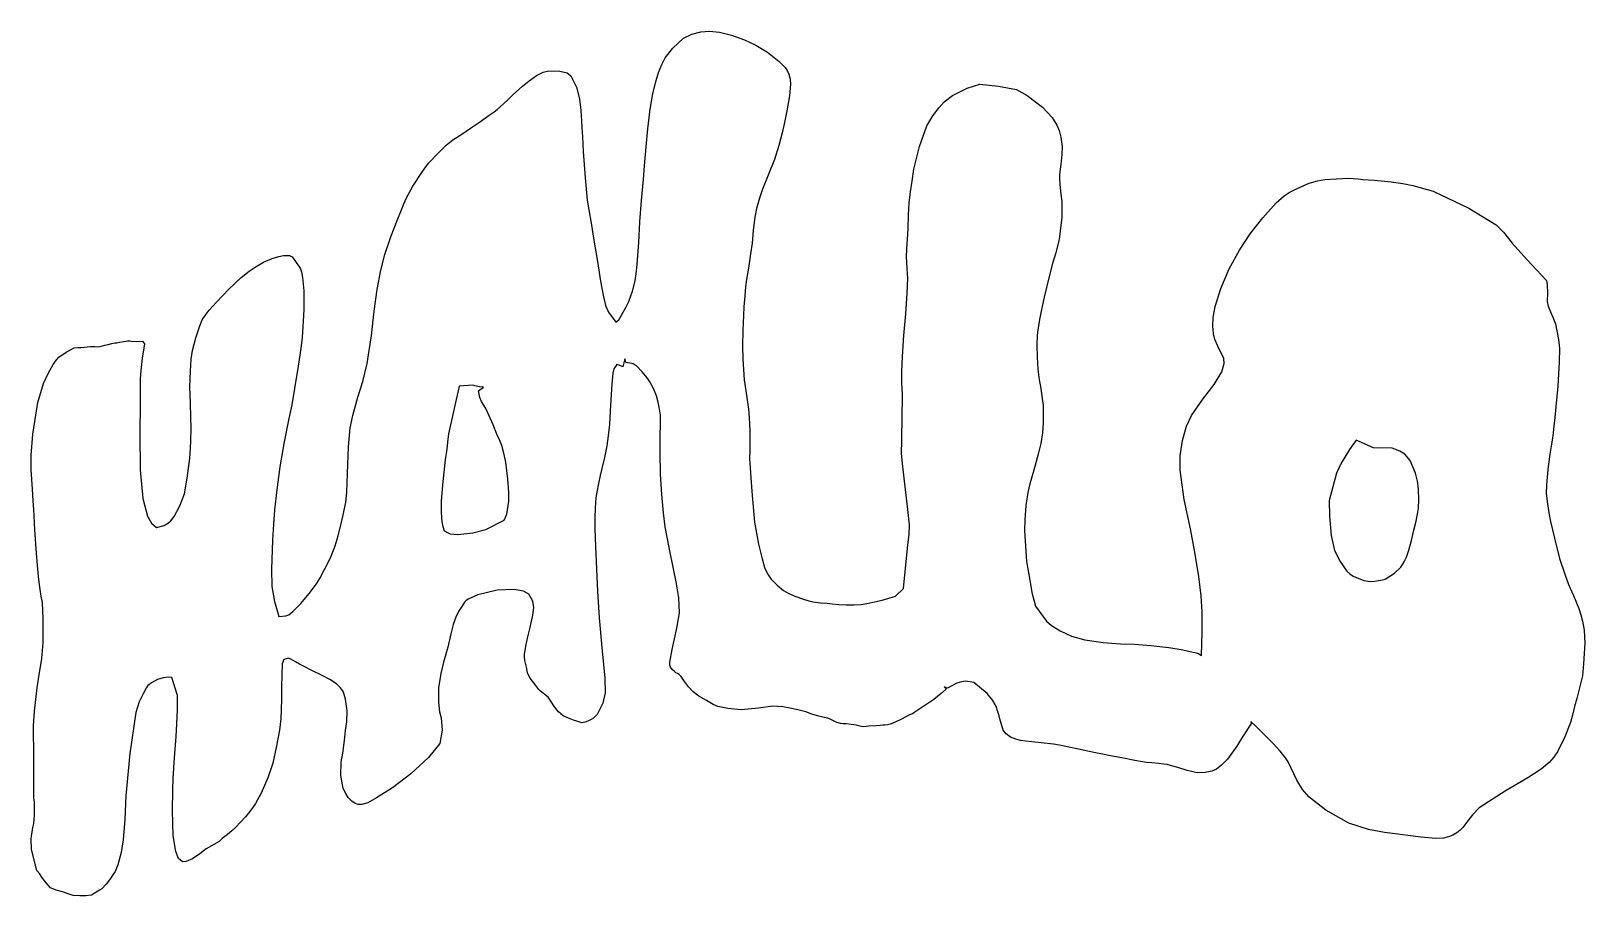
# Model space of a CAD drawing. Extents: x 123 to 264, y 86 to 164.
import ezdxf

# ---------------------------------------------------------------- set-up
doc = ezdxf.new("R2010")
doc.units = 0

msp = doc.modelspace()

# ---------------------------------------------------------------- linework, layer by layer
at = {"layer": 'Layer 1'}
for p, q in [((181.139, 162.558), (182.116, 163.457)), ((182.116, 163.457), (182.857, 163.837)), ((182.857, 163.837), (183.663, 164.035)), ((183.663, 164.035), (184.459, 164.108)), ((184.459, 164.108), (185.345, 164.011)), ((185.345, 164.011), (186.449, 163.75)), ((186.449, 163.75), (187.62, 163.306)), ((187.62, 163.306), (188.633, 162.828)), ((180.137, 161.08), (180.441, 161.687)), ((180.441, 161.687), (181.139, 162.558)), ((188.633, 162.828), (189.685, 162.189)), ((189.685, 162.189), (190.76, 161.37)), ((168.817, 160.091), (169.406, 160.402)), ((169.406, 160.402), (169.913, 160.507)), ((169.913, 160.507), (170.913, 160.47)), ((170.913, 160.47), (171.581, 160.335)), ((171.581, 160.335), (171.921, 160.061)), ((179.562, 159.432), (179.84, 160.358)), ((179.84, 160.358), (180.137, 161.08)), ((190.76, 161.37), (191.305, 160.81)), ((191.305, 160.81), (191.493, 160.544)), ((191.493, 160.544), (191.621, 160.221)), ((191.621, 160.221), (191.74, 159.754)), ((166.694, 158.366), (167.538, 159.123)), ((167.538, 159.123), (168.146, 159.624)), ((168.146, 159.624), (168.817, 160.091)), ((171.921, 160.061), (172.413, 159.035)), ((172.413, 159.035), (172.689, 157.98)), ((179.325, 158.45), (179.562, 159.432)), ((191.788, 159.307), (191.684, 158.259)), ((191.74, 159.754), (191.788, 159.307)), ((206.435, 158.286), (207.754, 158.959)), ((207.754, 158.959), (208.891, 159.303)), ((208.891, 159.303), (210.605, 159.139)), ((210.605, 159.139), (212.207, 158.813)), ((212.207, 158.813), (213.183, 158.276)), ((165.257, 157.026), (165.845, 157.549)), ((165.845, 157.549), (166.21, 157.896)), ((166.21, 157.896), (166.694, 158.366)), ((172.689, 157.98), (172.805, 156.942)), ((179.101, 157.046), (179.325, 158.45)), ((191.684, 158.259), (191.462, 156.887)), ((205.211, 157.209), (205.684, 157.709)), ((205.684, 157.709), (206.435, 158.286)), ((213.183, 158.276), (214.564, 157.223)), ((163.642, 155.887), (164.527, 156.496)), ((164.527, 156.496), (164.967, 156.799)), ((164.967, 156.799), (165.257, 157.026)), ((172.805, 156.942), (172.879, 155.961)), ((178.877, 155.272), (179.101, 157.046)), ((191.462, 156.887), (191.244, 155.843)), ((204.098, 155.53), (204.643, 156.459)), ((204.643, 156.459), (205.211, 157.209)), ((214.564, 157.223), (215.432, 156.305)), ((215.432, 156.305), (215.852, 155.608)), ((161.256, 154.284), (162.048, 154.8)), ((162.048, 154.8), (162.831, 155.319)), ((162.831, 155.319), (163.642, 155.887)), ((172.879, 155.961), (172.921, 155.379)), ((172.921, 155.379), (172.966, 154.56)), ((178.718, 153.647), (178.877, 155.272)), ((191.038, 154.919), (190.721, 153.756)), ((191.244, 155.843), (191.038, 154.919)), ((203.437, 153.666), (204.098, 155.53)), ((215.852, 155.608), (216.085, 155.131)), ((216.085, 155.131), (216.231, 154.531)), ((159.819, 152.987), (160.631, 153.798)), ((160.631, 153.798), (161.256, 154.284)), ((172.966, 154.56), (173.037, 153.217)), ((173.037, 153.217), (173.205, 150.839)), ((178.573, 151.935), (178.718, 153.647)), ((190.721, 153.756), (190.32, 152.512)), ((202.921, 151.619), (203.437, 153.666)), ((216.231, 154.531), (216.36, 153.687)), ((216.36, 153.687), (216.333, 152.938)), ((158.487, 151.408), (159.056, 152.175)), ((159.056, 152.175), (159.221, 152.353)), ((159.221, 152.353), (159.819, 152.987)), ((178.472, 150.696), (178.573, 151.935)), ((190.32, 152.512), (189.753, 151.07)), ((216.233, 152.058), (216.146, 151.412)), ((216.333, 152.938), (216.233, 152.058)), ((157.621, 150.075), (158.487, 151.408)), ((173.205, 150.839), (173.387, 148.821)), ((178.309, 148.796), (178.472, 150.696)), ((189.753, 151.07), (189.258, 149.831)), ((202.639, 149.568), (202.777, 150.538)), ((202.777, 150.538), (202.921, 151.619)), ((216.119, 151.077), (216.112, 150.796)), ((216.112, 150.796), (216.151, 150.227)), ((216.146, 151.412), (216.119, 151.077)), ((238.686, 150.352), (239.448, 150.573)), ((239.448, 150.573), (240.094, 150.685)), ((240.094, 150.685), (242.222, 150.8)), ((242.222, 150.8), (243.118, 150.739)), ((243.118, 150.739), (243.554, 150.701)), ((243.554, 150.701), (244.589, 150.62)), ((244.589, 150.62), (246.11, 150.466)), ((246.11, 150.466), (247.163, 150.342)), ((156.823, 148.505), (157.062, 149.023)), ((157.062, 149.023), (157.621, 150.075)), ((188.981, 149.018), (188.706, 148.07)), ((189.258, 149.831), (188.981, 149.018)), ((202.512, 148.583), (202.639, 149.568)), ((216.151, 150.227), (216.241, 149.359)), ((216.241, 149.359), (216.309, 148.688)), ((235.695, 148.587), (236.419, 149.217)), ((236.419, 149.217), (236.877, 149.516)), ((236.877, 149.516), (237.671, 149.922)), ((237.671, 149.922), (238.686, 150.352)), ((247.163, 150.342), (248.064, 150.16)), ((248.064, 150.16), (249.899, 149.627)), ((249.899, 149.627), (253.112, 148.085)), ((156.219, 146.987), (156.588, 147.935)), ((156.588, 147.935), (156.823, 148.505)), ((173.387, 148.821), (173.536, 147.962)), ((173.536, 147.962), (173.759, 146.74)), ((178.153, 146.851), (178.309, 148.796)), ((188.706, 148.07), (188.541, 147.279)), ((202.464, 147.504), (202.512, 148.583)), ((216.309, 148.688), (216.308, 147.278)), ((234.485, 147.24), (235.695, 148.587)), ((253.112, 148.085), (255.586, 146.59)), ((155.671, 145.601), (156.219, 146.987)), ((173.759, 146.74), (174.005, 145.207)), ((178.05, 144.987), (178.153, 146.851)), ((188.541, 147.279), (188.416, 146.105)), ((202.359, 145.293), (202.414, 146.242)), ((202.414, 146.242), (202.464, 147.504)), ((216.308, 147.278), (216.075, 145.258)), ((233.347, 145.784), (234.485, 147.24)), ((255.586, 146.59), (256.264, 145.918)), ((155.081, 143.925), (155.671, 145.601)), ((174.005, 145.207), (174.321, 143.277)), ((177.925, 143.01), (178.05, 144.987)), ((188.306, 144.926), (188.176, 143.963)), ((188.416, 146.105), (188.306, 144.926)), ((202.307, 144.423), (202.359, 145.293)), ((216.075, 145.258), (215.737, 143.982)), ((232.384, 144.315), (233.347, 145.784)), ((256.264, 145.918), (257.053, 144.947)), ((257.053, 144.947), (258.11, 143.77)), ((144.125, 143.224), (144.895, 143.54)), ((144.895, 143.54), (145.516, 143.728)), ((145.516, 143.728), (145.938, 143.817)), ((145.938, 143.817), (146.497, 143.808)), ((146.497, 143.808), (146.593, 143.75)), ((146.593, 143.75), (146.722, 143.708)), ((146.722, 143.708), (147.388, 142.777)), ((154.718, 142.493), (155.081, 143.925)), ((188.176, 143.963), (187.97, 142.666)), ((202.28, 143.677), (202.307, 144.423)), ((202.293, 143.248), (202.28, 143.677)), ((215.737, 143.982), (215.487, 143.086)), ((231.451, 142.626), (232.384, 144.315)), ((258.11, 143.77), (258.788, 143.005)), ((142.095, 141.823), (142.828, 142.405)), ((142.828, 142.405), (143.462, 142.839)), ((143.462, 142.839), (144.125, 143.224)), ((147.388, 142.777), (147.474, 142.613)), ((147.474, 142.613), (147.568, 142.34)), ((147.568, 142.34), (147.652, 141.831)), ((154.408, 140.758), (154.718, 142.493)), ((174.321, 143.277), (174.607, 141.497)), ((177.734, 141.531), (177.835, 142.151)), ((177.835, 142.151), (177.925, 143.01)), ((187.97, 142.666), (187.81, 141.663)), ((202.343, 142.626), (202.293, 143.248)), ((202.384, 141.781), (202.343, 142.626)), ((215.487, 143.086), (215.133, 141.794)), ((230.7, 140.837), (231.451, 142.626)), ((258.788, 143.005), (260.136, 141.556)), ((139.876, 139.605), (140.998, 140.785)), ((140.998, 140.785), (142.095, 141.823)), ((147.652, 141.831), (147.713, 141.227)), ((147.713, 141.227), (147.753, 140.612)), ((147.753, 140.612), (147.772, 139.778)), ((154.125, 138.777), (154.408, 140.758)), ((174.607, 141.497), (174.826, 140.231)), ((177.146, 139.674), (177.503, 140.609)), ((177.503, 140.609), (177.734, 141.531)), ((187.723, 141), (187.637, 140.169)), ((187.81, 141.663), (187.723, 141)), ((202.326, 140.381), (202.384, 141.781)), ((215.133, 141.794), (214.709, 140.059)), ((230.183, 139.216), (230.7, 140.837)), ((260.136, 141.556), (260.225, 141.166)), ((260.225, 141.166), (260.235, 140.432)), ((139.209, 138.864), (139.876, 139.605)), ((147.772, 139.778), (147.756, 139.014)), ((174.826, 140.231), (175.048, 139.311)), ((175.048, 139.311), (175.31, 138.701)), ((176.267, 137.998), (176.876, 139.131)), ((176.876, 139.131), (177.146, 139.674)), ((187.568, 139.192), (187.527, 138.388)), ((187.637, 140.169), (187.568, 139.192)), ((202.199, 138.538), (202.326, 140.381)), ((214.709, 140.059), (214.445, 138.803)), ((229.996, 138.229), (230.183, 139.216)), ((260.235, 140.432), (260.223, 139.656)), ((260.223, 139.656), (260.294, 139.235)), ((260.294, 139.235), (260.515, 138.739)), ((138.355, 137.47), (138.58, 137.991)), ((138.58, 137.991), (138.834, 138.385)), ((138.834, 138.385), (139.209, 138.864)), ((147.728, 138.378), (147.683, 137.391)), ((147.756, 139.014), (147.728, 138.378)), ((153.891, 136.592), (154.125, 138.777)), ((175.31, 138.701), (175.985, 137.799)), ((175.985, 137.799), (176.267, 137.998)), ((187.527, 138.388), (187.484, 137.063)), ((202.044, 136.581), (202.199, 138.538)), ((214.304, 138.05), (214.195, 137.46)), ((214.445, 138.803), (214.304, 138.05)), ((229.972, 137.463), (229.996, 138.229)), ((260.515, 138.739), (260.721, 138.258)), ((260.721, 138.258), (260.952, 137.636)), ((137.686, 135.238), (137.99, 136.388)), ((137.99, 136.388), (138.355, 137.47)), ((147.622, 136.406), (147.501, 135.426)), ((147.683, 137.391), (147.622, 136.406)), ((153.484, 134.063), (153.891, 136.592)), ((187.484, 137.063), (187.452, 135.621)), ((201.912, 134.682), (202.044, 136.581)), ((214.096, 136.62), (214.064, 135.711)), ((214.142, 137.067), (214.096, 136.62)), ((214.195, 137.46), (214.142, 137.067)), ((230.042, 136.731), (229.972, 137.463)), ((230.162, 136.214), (230.042, 136.731)), ((260.952, 137.636), (261.225, 136.217)), ((125.599, 134.62), (126.276, 135.096)), ((126.276, 135.096), (126.996, 135.461)), ((126.996, 135.461), (127.335, 135.515)), ((127.335, 135.515), (127.593, 135.514)), ((127.593, 135.514), (127.919, 135.526)), ((127.919, 135.526), (128.174, 135.56)), ((128.174, 135.56), (128.469, 135.597)), ((128.469, 135.597), (128.867, 135.605)), ((128.867, 135.605), (129.111, 135.574)), ((129.111, 135.574), (129.36, 135.594)), ((129.36, 135.594), (129.557, 135.653)), ((129.557, 135.653), (129.785, 135.709)), ((129.785, 135.709), (130.077, 135.782)), ((130.077, 135.782), (130.39, 135.875)), ((130.39, 135.875), (130.678, 135.928)), ((130.678, 135.928), (130.86, 135.934)), ((130.86, 135.934), (131.101, 135.972)), ((131.101, 135.972), (131.5, 136.058)), ((131.5, 136.058), (131.827, 136.114)), ((131.827, 136.114), (132.04, 136.093)), ((132.04, 136.093), (132.315, 136.045)), ((132.315, 136.045), (133.169, 136.07)), ((133.36, 135.824), (133.139, 134.533)), ((133.169, 136.07), (133.36, 135.824)), ((137.579, 134.445), (137.686, 135.238)), ((147.501, 135.426), (147.246, 133.811)), ((187.452, 135.621), (187.469, 134.455)), ((214.064, 135.711), (214.081, 134.636)), ((230.416, 135.614), (230.162, 136.214)), ((230.698, 135.064), (230.416, 135.614)), ((230.862, 134.789), (230.698, 135.064)), ((261.225, 136.217), (261.317, 135.422)), ((261.317, 135.422), (261.307, 134.205)), ((124.664, 133.222), (125.097, 133.978)), ((125.097, 133.978), (125.386, 134.387)), ((125.386, 134.387), (125.599, 134.62)), ((133.081, 133.976), (133.023, 133.403)), ((133.139, 134.533), (133.081, 133.976)), ((137.503, 133.356), (137.579, 134.445)), ((147.246, 133.811), (146.932, 131.804)), ((153.091, 132.432), (153.484, 134.063)), ((175.8, 133.577), (175.718, 133.196)), ((176.082, 133.953), (175.8, 133.577)), ((176.274, 133.892), (176.082, 133.953)), ((176.604, 133.745), (176.274, 133.892)), ((176.785, 134.477), (176.604, 133.745)), ((176.882, 134.147), (176.785, 134.477)), ((177.441, 134.063), (176.882, 134.147)), ((177.557, 134.014), (177.441, 134.063)), ((177.646, 133.962), (177.557, 134.014)), ((177.847, 133.837), (177.646, 133.962)), ((178.375, 133.3), (177.847, 133.837)), ((187.469, 134.455), (187.581, 132.571)), ((201.858, 133.307), (201.912, 134.682)), ((214.081, 134.636), (214.16, 133.532)), ((214.16, 133.532), (214.273, 132.586)), ((230.788, 133.305), (231.001, 134.049)), ((230.979, 134.503), (230.862, 134.789)), ((231.001, 134.049), (230.979, 134.503)), ((261.307, 134.205), (261.182, 132.005)), ((123.715, 130.518), (124.233, 132.257)), ((124.233, 132.257), (124.664, 133.222)), ((132.98, 132.711), (132.959, 131.851)), ((133.023, 133.403), (132.98, 132.711)), ((137.466, 131.949), (137.503, 133.356)), ((152.652, 131.011), (153.091, 132.432)), ((175.624, 132.193), (175.509, 130.277)), ((175.718, 133.196), (175.624, 132.193)), ((178.829, 132.769), (178.375, 133.3)), ((179.052, 132.402), (178.829, 132.769)), ((179.397, 131.787), (179.052, 132.402)), ((187.581, 132.571), (187.827, 130.989)), ((201.851, 132.359), (201.858, 133.307)), ((201.869, 131.701), (201.851, 132.359)), ((214.273, 132.586), (214.401, 131.97)), ((229.074, 130.82), (230.084, 132.154)), ((230.084, 132.154), (230.788, 133.305)), ((132.959, 131.851), (132.951, 130.46)), ((137.51, 130.437), (137.466, 131.949)), ((146.932, 131.804), (146.69, 130.324)), ((152.185, 129.353), (152.652, 131.011)), ((161.825, 132), (160.844, 127.685)), ((163.069, 132.089), (161.825, 132)), ((163.235, 132.042), (163.069, 132.089)), ((163.66, 131.949), (163.235, 132.042)), ((163.563, 131.573), (164.013, 131.918)), ((163.673, 130.991), (163.563, 131.573)), ((164.013, 131.918), (163.66, 131.949)), ((163.845, 130.617), (163.673, 130.991)), ((164.013, 131.918), (164.013, 131.918)), ((179.66, 131.141), (179.397, 131.787)), ((179.784, 130.677), (179.66, 131.141)), ((187.827, 130.989), (187.97, 129.922)), ((201.897, 131.322), (201.869, 131.701)), ((201.889, 129.394), (201.918, 130.915)), ((201.922, 131.155), (201.897, 131.322)), ((201.918, 130.915), (201.922, 131.155)), ((214.401, 131.97), (214.637, 130.255)), ((228.053, 129.368), (229.074, 130.82)), ((261.182, 132.005), (261.009, 130.148)), ((123.266, 127.672), (123.715, 130.518)), ((132.951, 130.46), (132.931, 127.73)), ((137.562, 129.228), (137.51, 130.437)), ((146.69, 130.324), (146.417, 129.073)), ((151.958, 128.234), (152.185, 129.353)), ((164.036, 130.3), (163.845, 130.617)), ((164.246, 129.939), (164.036, 130.3)), ((164.513, 129.398), (164.246, 129.939)), ((164.884, 128.508), (164.513, 129.398)), ((175.509, 130.277), (175.405, 128.566)), ((179.907, 130.114), (179.784, 130.677)), ((180.018, 129.396), (179.907, 130.114)), ((180.035, 128.546), (180.018, 129.396)), ((187.97, 129.922), (188.05, 129.135)), ((201.834, 127.066), (201.889, 129.394)), ((214.637, 130.255), (214.629, 128.65)), ((227.5844, 128.3875), (228.053, 129.368)), ((261.009, 130.148), (260.904, 129.179)), ((137.545, 127.054), (137.57, 128.206)), ((137.57, 128.206), (137.562, 129.228)), ((146.417, 129.073), (145.993, 126.989)), ((151.804, 126.516), (151.958, 128.234)), ((165.231, 127.676), (164.884, 128.508)), ((175.405, 128.566), (175.289, 127.532)), ((180.003, 127.55), (180.035, 128.546)), ((188.05, 129.135), (188.086, 128.589)), ((188.086, 128.589), (188.108, 127.95)), ((188.108, 127.95), (188.099, 126.251)), ((214.629, 128.65), (214.563, 127.802)), ((227.229, 127.104), (227.5844, 128.3875)), ((260.822, 128.381), (260.721, 127.512)), ((260.904, 129.179), (260.822, 128.381)), ((123.1, 125.741), (123.266, 127.672)), ((132.931, 127.73), (132.963, 124.443)), ((137.519, 126.398), (137.545, 127.054)), ((145.993, 126.989), (145.604, 124.726)), ((151.704, 124.117), (151.804, 126.516)), ((160.769, 126.936), (160.689, 126.307)), ((160.844, 127.685), (160.769, 126.936)), ((165.457, 127.167), (165.231, 127.676)), ((165.663, 126.652), (165.457, 127.167)), ((165.866, 125.956), (165.663, 126.652)), ((175.159, 126.613), (174.958, 125.553)), ((175.289, 127.532), (175.159, 126.613)), ((179.981, 126.009), (180.003, 127.55)), ((201.816, 125.959), (201.834, 127.066)), ((214.413, 126.822), (214.185, 125.864)), ((214.563, 127.802), (214.413, 126.822)), ((227.0251, 125.715), (227.229, 127.104)), ((242.938, 127.116), (242.327, 126.281)), ((244.5, 126.445), (242.938, 127.116)), ((242.938, 127.116), (242.938, 127.116)), ((260.613, 126.773), (260.463, 125.858)), ((260.721, 127.512), (260.613, 126.773)), ((123.122, 124.434), (123.1, 125.741)), ((137.222, 123.692), (137.458, 125.473)), ((137.458, 125.473), (137.519, 126.398)), ((160.556, 125.34), (160.328, 123.396)), ((160.689, 126.307), (160.556, 125.34)), ((166.036, 125.131), (165.866, 125.956)), ((166.212, 123.607), (166.036, 125.131)), ((174.958, 125.553), (174.723, 124.566)), ((180.026, 124.063), (179.981, 126.009)), ((188.099, 126.251), (188.081, 125.419)), ((188.081, 125.419), (188.095, 125.048)), ((201.904, 125.018), (201.816, 125.959)), ((214.185, 125.864), (213.776, 124.419)), ((227.011, 124.419), (227.0251, 125.715)), ((242.327, 126.281), (241.581, 125.062)), ((246.179, 126.393), (244.5, 126.445)), ((246.891, 126.125), (246.179, 126.393)), ((247.337, 125.849), (246.891, 126.125)), ((247.83, 125.294), (247.337, 125.849)), ((248.301, 124.144), (247.83, 125.294)), ((260.463, 125.858), (260.265, 124.472)), ((123.214, 122.697), (123.122, 124.434)), ((132.963, 124.443), (133.216, 121.842)), ((136.963, 122.289), (137.222, 123.692)), ((145.604, 124.726), (145.324, 122.649)), ((151.661, 122.441), (151.704, 124.117)), ((174.57, 123.936), (174.423, 123.208)), ((174.723, 124.566), (174.57, 123.936)), ((180.144, 122.223), (180.026, 124.063)), ((188.095, 125.048), (188.128, 124.639)), ((188.128, 124.639), (188.202, 123.709)), ((188.202, 123.709), (188.328, 122.138)), ((202.137, 122.91), (201.904, 125.018)), ((213.776, 124.419), (213.422, 123.165)), ((227.385, 121.765), (227.011, 124.419)), ((241.163, 124.131), (240.51, 121.68)), ((241.581, 125.062), (241.163, 124.131)), ((248.473, 123.414), (248.301, 124.144)), ((260.265, 124.472), (260.14, 123.093)), ((123.299, 121.65), (123.214, 122.697)), ((136.553, 121.195), (136.963, 122.289)), ((145.324, 122.649), (145.115, 120.819)), ((151.575, 121.481), (151.661, 122.441)), ((160.328, 123.396), (160.183, 121.655)), ((166.32, 122.407), (166.212, 123.607)), ((166.304, 121.608), (166.32, 122.407)), ((174.265, 122.431), (174.181, 121.903)), ((174.423, 123.208), (174.265, 122.431)), ((202.406, 120.854), (202.137, 122.91)), ((213.242, 122.394), (213.057, 121.231)), ((213.422, 123.165), (213.242, 122.394)), ((248.574, 122.724), (248.473, 123.414)), ((248.598, 121.758), (248.574, 122.724)), ((260.14, 123.093), (260.125, 122.337)), ((260.125, 122.337), (260.206, 121.592)), ((123.348, 120.854), (123.299, 121.65)), ((123.445, 119.065), (123.348, 120.854)), ((133.216, 121.842), (133.617, 120.257)), ((136.039, 120.225), (136.553, 121.195)), ((151.246, 119.959), (151.575, 121.481)), ((160.183, 121.655), (160.175, 120.578)), ((166.122, 120.427), (166.304, 121.608)), ((174.117, 120.954), (174.085, 120.146)), ((174.141, 121.479), (174.117, 120.954)), ((174.181, 121.903), (174.141, 121.479)), ((180.29, 120.551), (180.144, 122.223)), ((188.328, 122.138), (188.528, 119.707)), ((202.545, 119.469), (202.406, 120.854)), ((213.057, 121.231), (212.958, 119.919)), ((227.941, 119.114), (227.385, 121.765)), ((240.51, 121.68), (240.511, 120.263)), ((248.522, 120.617), (248.574, 120.984)), ((248.574, 120.984), (248.598, 121.758)), ((260.206, 121.592), (260.37, 120.568)), ((133.617, 120.257), (133.981, 119.613)), ((133.981, 119.613), (134.442, 119.221)), ((135.123, 119.423), (135.524, 119.645)), ((135.524, 119.645), (135.735, 119.826)), ((135.735, 119.826), (136.039, 120.225)), ((145.014, 119.543), (144.934, 118.074)), ((145.115, 120.819), (145.014, 119.543)), ((150.865, 118.477), (151.246, 119.959)), ((160.175, 120.578), (160.236, 119.739)), ((160.236, 119.739), (160.326, 119.321)), ((164.235, 119.05), (165.889, 119.895)), ((165.889, 119.895), (166.122, 120.427)), ((174.085, 120.146), (174.081, 119.118)), ((180.452, 119.28), (180.29, 120.551)), ((188.528, 119.707), (188.871, 117.714)), ((202.499, 118.602), (202.545, 119.469)), ((212.958, 119.919), (212.955, 118.956)), ((240.511, 120.263), (240.674, 118.495)), ((248.159, 118.976), (248.354, 119.81)), ((248.354, 119.81), (248.522, 120.617)), ((260.37, 120.568), (260.525, 119.78)), ((260.525, 119.78), (260.86, 118.271)), ((123.582, 116.879), (123.445, 119.065)), ((134.442, 119.221), (135.123, 119.423)), ((144.934, 118.074), (144.832, 115.48)), ((150.588, 117.566), (150.865, 118.477)), ((160.326, 119.321), (160.473, 118.932)), ((160.473, 118.932), (160.625, 118.838)), ((160.625, 118.838), (160.989, 118.646)), ((160.989, 118.646), (161.698, 118.609)), ((161.698, 118.609), (163.063, 118.74)), ((163.063, 118.74), (164.235, 119.05)), ((174.081, 119.118), (174.14, 117.519)), ((180.801, 117.429), (180.452, 119.28)), ((202.395, 117.656), (202.499, 118.602)), ((212.955, 118.956), (213.138, 116.171)), ((228.353, 116.992), (227.941, 119.114)), ((240.674, 118.495), (240.97, 117.167)), ((247.695, 117.177), (247.936, 118.071)), ((247.936, 118.071), (248.063, 118.601)), ((248.063, 118.601), (248.159, 118.976)), ((260.86, 118.271), (261.338, 116.418)), ((123.699, 115.476), (123.582, 116.879)), ((149.954, 116.058), (150.243, 116.645)), ((150.243, 116.645), (150.588, 117.566)), ((174.14, 117.519), (174.238, 115.476)), ((181.203, 115.482), (180.801, 117.429)), ((188.871, 117.714), (189.208, 116.396)), ((201.994, 113.719), (202.395, 117.656)), ((228.701, 114.789), (228.353, 116.992)), ((240.97, 117.167), (241.503, 116.167)), ((247.49, 116.536), (247.695, 117.177)), ((123.773, 114.795), (123.699, 115.476)), ((144.832, 115.48), (144.877, 113.907)), ((149.24, 114.673), (149.632, 115.425)), ((149.632, 115.425), (149.954, 116.058)), ((174.238, 115.476), (174.322, 113.452)), ((181.454, 114.329), (181.203, 115.482)), ((189.208, 116.396), (189.433, 115.617)), ((189.433, 115.617), (189.556, 115.345)), ((189.556, 115.345), (189.767, 114.951)), ((213.138, 116.171), (213.417, 114.466)), ((241.503, 116.167), (242.087, 115.284)), ((242.087, 115.284), (242.359, 115.043)), ((246.392, 115.105), (246.978, 115.653)), ((246.978, 115.653), (247.278, 116.12)), ((247.278, 116.12), (247.49, 116.536)), ((261.338, 116.418), (261.807, 115.016)), ((123.832, 114.28), (123.773, 114.795)), ((123.909, 113.615), (123.832, 114.28)), ((144.877, 113.907), (145.108, 112.529)), ((148.258, 113.274), (148.731, 113.89)), ((148.731, 113.89), (148.979, 114.24)), ((148.979, 114.24), (149.24, 114.673)), ((181.667, 112.881), (181.454, 114.329)), ((189.767, 114.951), (190.039, 114.548)), ((190.039, 114.548), (190.559, 114.007)), ((190.559, 114.007), (191.15, 113.523)), ((213.417, 114.466), (213.476, 114.107)), ((213.476, 114.107), (213.612, 113.356)), ((228.933, 113.043), (228.701, 114.789)), ((242.359, 115.043), (242.662, 114.846)), ((242.662, 114.846), (243.626, 114.455)), ((243.626, 114.455), (244.21, 114.356)), ((244.21, 114.356), (244.609, 114.368)), ((244.609, 114.368), (245.305, 114.495)), ((245.305, 114.495), (245.571, 114.57)), ((245.571, 114.57), (246.392, 115.105)), ((261.807, 115.016), (262.153, 114.073)), ((262.153, 114.073), (262.585, 113.073)), ((124.018, 113.02), (123.909, 113.615)), ((124.12, 112.466), (124.018, 113.02)), ((124.197, 110.984), (124.12, 112.466)), ((145.108, 112.529), (145.505, 111.189)), ((147.493, 112.355), (148.258, 113.274)), ((162.297, 112.485), (162.047, 112.105)), ((162.406, 112.596), (162.297, 112.485)), ((162.634, 112.747), (162.406, 112.596)), ((163.507, 113.144), (162.634, 112.747)), ((165.24, 113.56), (163.507, 113.144)), ((166.801, 113.639), (165.24, 113.56)), ((167.624, 113.468), (166.801, 113.639)), ((168.122, 113.218), (167.624, 113.468)), ((168.476, 112.581), (168.122, 113.218)), ((168.5586, 112.0076), (168.476, 112.581)), ((174.322, 113.452), (174.47, 111.074)), ((181.739, 111.505), (181.667, 112.881)), ((191.15, 113.523), (191.563, 113.286)), ((191.563, 113.286), (192.18, 113.023)), ((192.18, 113.023), (192.954, 112.748)), ((192.954, 112.748), (193.427, 112.603)), ((193.427, 112.603), (193.835, 112.511)), ((193.835, 112.511), (194.49, 112.431)), ((194.49, 112.431), (195.103, 112.381)), ((198.696, 112.363), (200.058, 112.677)), ((200.058, 112.677), (201.274, 113.028)), ((201.274, 113.028), (201.994, 113.719)), ((201.274, 113.028), (201.274, 113.028)), ((213.612, 113.356), (213.95, 112.106)), ((228.996, 111.605), (228.933, 113.043)), ((262.585, 113.073), (263.068, 111.911)), ((145.505, 111.189), (146.138, 111.261)), ((146.138, 111.261), (146.396, 111.349)), ((146.396, 111.349), (146.783, 111.625)), ((146.783, 111.625), (147.493, 112.355)), ((161.516, 111.117), (161.269, 110.471)), ((161.765, 111.627), (161.516, 111.117)), ((162.047, 112.105), (161.765, 111.627)), ((168.212, 110.074), (168.48, 111.294)), ((168.48, 111.294), (168.5586, 112.0076)), ((174.47, 111.074), (174.73, 108.382)), ((181.505, 110.127), (181.739, 111.505)), ((195.103, 112.381), (195.57, 112.336)), ((195.57, 112.336), (196.138, 112.278)), ((196.138, 112.278), (196.811, 112.233)), ((196.811, 112.233), (197.534, 112.241)), ((197.534, 112.241), (198.161, 112.285)), ((198.161, 112.285), (198.696, 112.363)), ((213.95, 112.106), (214.943, 110.764)), ((229.001, 109.757), (228.996, 111.605)), ((263.068, 111.911), (263.267, 111.345)), ((263.267, 111.345), (263.416, 110.776)), ((124.188, 108.824), (124.197, 110.984)), ((161.053, 109.621), (160.781, 108.423)), ((161.269, 110.471), (161.053, 109.621)), ((168.019, 109.349), (168.212, 110.074)), ((181.08, 108.193), (181.505, 110.127)), ((214.943, 110.764), (215.385, 110.372)), ((215.385, 110.372), (216.163, 109.903)), ((216.163, 109.903), (217.187, 109.414)), ((228.939, 107.648), (229.001, 109.757)), ((263.416, 110.776), (263.561, 109.938)), ((263.561, 109.938), (263.625, 108.772)), ((124.069, 107.399), (124.188, 108.824)), ((160.781, 108.423), (160.564, 107.571)), ((167.726, 107.754), (167.835, 108.499)), ((167.835, 108.499), (168.019, 109.349)), ((174.73, 108.382), (174.992, 105.603)), ((217.187, 109.414), (218.403, 109.068)), ((218.403, 109.068), (220.042, 108.827)), ((220.042, 108.827), (221.623, 108.73)), ((221.623, 108.73), (222.883, 108.676)), ((222.883, 108.676), (224.356, 108.575)), ((224.356, 108.575), (225.984, 108.388)), ((225.984, 108.388), (227.112, 108.198)), ((263.625, 108.772), (263.499, 106.895)), ((123.951, 106.625), (124.069, 107.399)), ((145.814, 106.92), (145.749, 104.866)), ((145.947, 107.291), (145.814, 106.92)), ((146.385, 107.425), (145.947, 107.291)), ((146.584, 107.333), (146.385, 107.425)), ((147.016, 107.085), (146.584, 107.333)), ((147.375, 106.877), (147.016, 107.085)), ((147.727, 106.703), (147.375, 106.877)), ((160.407, 107.058), (160.168, 106.031)), ((160.564, 107.571), (160.407, 107.058)), ((167.712, 107.549), (167.726, 107.754)), ((167.754, 107.219), (167.712, 107.549)), ((167.923, 106.482), (167.754, 107.219)), ((180.857, 107.066), (181.08, 108.193)), ((180.874, 106.79), (180.857, 107.066)), ((227.112, 108.198), (228.632, 107.87)), ((228.632, 107.87), (228.939, 107.648)), ((263.499, 106.895), (263.394, 105.837)), ((123.644, 104.726), (123.856, 106.135)), ((123.856, 106.135), (123.951, 106.625)), ((134.521, 105.478), (133.994, 105.187)), ((135.031, 105.644), (134.521, 105.478)), ((135.539, 105.705), (135.031, 105.644)), ((135.844, 105.671), (135.539, 105.705)), ((136.336, 104.051), (135.844, 105.671)), ((148.554, 106.287), (147.727, 106.703)), ((149.433, 105.848), (148.554, 106.287)), ((150.11, 105.49), (149.433, 105.848)), ((150.718, 105.084), (150.11, 105.49)), ((160.168, 106.031), (159.948, 104.751)), ((167.924, 106.383), (167.923, 106.482)), ((168.036, 106.006), (167.924, 106.383)), ((168.223, 105.622), (168.036, 106.006)), ((168.459, 105.345), (168.223, 105.622)), ((174.992, 105.603), (175.0041, 104.2994)), ((180.934, 106.608), (180.874, 106.79)), ((181.082, 106.408), (180.934, 106.608)), ((181.276, 106.21), (181.082, 106.408)), ((181.423, 106.1), (181.276, 106.21)), ((181.562, 106.026), (181.423, 106.1)), ((181.722, 105.929), (181.562, 106.026)), ((181.891, 105.761), (181.722, 105.929)), ((182.195, 105.303), (181.891, 105.761)), ((263.394, 105.837), (263.179, 104.873)), ((123.407, 102.637), (123.644, 104.726)), ((133.227, 104.184), (132.879, 103.461)), ((133.55, 104.765), (133.227, 104.184)), ((133.662, 104.955), (133.55, 104.765)), ((133.994, 105.187), (133.662, 104.955)), ((136.337, 102.744), (136.336, 104.051)), ((145.749, 104.866), (145.74, 103.627)), ((151.092, 104.737), (150.718, 105.084)), ((151.265, 104.493), (151.092, 104.737)), ((151.353, 104.349), (151.265, 104.493)), ((151.542, 103.703), (151.353, 104.349)), ((159.948, 104.751), (159.941, 103.453)), ((168.744, 104.951), (168.459, 105.345)), ((169.023, 104.594), (168.744, 104.951)), ((169.175, 104.425), (169.023, 104.594)), ((169.851, 103.891), (169.175, 104.425)), ((175.0041, 104.2994), (174.81, 103.358)), ((182.552, 104.813), (182.195, 105.303)), ((182.97, 104.379), (182.552, 104.813)), ((183.494, 103.99), (182.97, 104.379)), ((184.181, 103.58), (183.494, 103.99)), ((205.414, 104.226), (204.742, 103.67)), ((205.709, 104.484), (205.414, 104.226)), ((205.978, 104.697), (205.692, 104.833)), ((205.692, 104.833), (205.791, 104.704)), ((205.761, 104.533), (205.709, 104.484)), ((205.804, 104.573), (205.761, 104.533)), ((205.791, 104.704), (205.845, 104.602)), ((205.845, 104.602), (205.804, 104.573)), ((206.833, 105.174), (205.978, 104.697)), ((207.23, 105.289), (206.833, 105.174)), ((207.613, 105.354), (207.23, 105.289)), ((208.36, 105.21), (207.613, 105.354)), ((209.565, 104.228), (208.36, 105.21)), ((210.085, 103.578), (209.565, 104.228)), ((263.179, 104.873), (262.894, 103.763)), ((123.33, 101.295), (123.407, 102.637)), ((132.879, 103.461), (132.572, 102.519)), ((136.293, 101.482), (136.337, 102.744)), ((145.724, 102.759), (145.689, 101.925)), ((145.74, 103.627), (145.705, 102.876)), ((145.705, 102.876), (145.724, 102.759)), ((151.689, 102.657), (151.542, 103.703)), ((151.645, 101.678), (151.689, 102.657)), ((159.941, 103.453), (160.044, 102.567)), ((170.102, 103.547), (169.851, 103.891)), ((170.44, 103.033), (170.102, 103.547)), ((170.807, 102.574), (170.44, 103.033)), ((174.81, 103.358), (174.285, 102.324)), ((184.801, 103.236), (184.181, 103.58)), ((185.217, 103.051), (184.801, 103.236)), ((186.101, 102.861), (185.217, 103.051)), ((187.314, 102.75), (186.101, 102.861)), ((188.881, 102.903), (187.314, 102.75)), ((190.173, 103.068), (188.881, 102.903)), ((190.65, 103.062), (190.173, 103.068)), ((191.075, 103.017), (190.65, 103.062)), ((191.707, 102.89), (191.075, 103.017)), ((192.456, 102.738), (191.707, 102.89)), ((193.166, 102.56), (192.456, 102.738)), ((204.742, 103.67), (202.741, 102.368)), ((210.29, 103.234), (210.085, 103.578)), ((210.411, 102.955), (210.29, 103.234)), ((210.544, 102.574), (210.411, 102.955)), ((262.696, 103.039), (262.494, 102.264)), ((262.894, 103.763), (262.696, 103.039)), ((123.324, 100.711), (123.33, 101.295)), ((132.572, 102.519), (132.042, 98.814)), ((136.222, 100.329), (136.293, 101.482)), ((145.689, 101.925), (145.566, 100.899)), ((151.548, 100.873), (151.645, 101.678)), ((160.044, 102.567), (160.173, 102.037)), ((160.173, 102.037), (160.27, 100.906)), ((171.208, 102.22), (170.807, 102.574)), ((171.69, 101.983), (171.208, 102.22)), ((172.148, 101.82), (171.69, 101.983)), ((172.46, 101.713), (172.148, 101.82)), ((172.922, 101.564), (172.46, 101.713)), ((173.296, 101.678), (172.922, 101.564)), ((173.567, 101.789), (173.296, 101.678)), ((173.755, 101.877), (173.567, 101.789)), ((173.977, 101.997), (173.755, 101.877)), ((174.285, 102.324), (173.977, 101.997)), ((193.717, 102.367), (193.166, 102.56)), ((194.229, 102.198), (193.717, 102.367)), ((194.815, 102.051), (194.229, 102.198)), ((195.142, 101.981), (194.815, 102.051)), ((195.357, 101.909), (195.142, 101.981)), ((195.67, 101.767), (195.357, 101.909)), ((195.98, 101.607), (195.67, 101.767)), ((196.288, 101.511), (195.98, 101.607)), ((196.55, 101.481), (196.288, 101.511)), ((196.808, 101.476), (196.55, 101.481)), ((197.28, 101.43), (196.808, 101.476)), ((197.745, 101.35), (197.28, 101.43)), ((197.962, 101.296), (197.745, 101.35)), ((198.164, 101.252), (197.962, 101.296)), ((198.379, 101.224), (198.164, 101.252)), ((198.858, 101.257), (198.379, 101.224)), ((199.497, 101.305), (198.858, 101.257)), ((199.899, 101.331), (199.497, 101.305)), ((200.127, 101.35), (199.899, 101.331)), ((200.325, 101.368), (200.127, 101.35)), ((200.559, 101.392), (200.325, 101.368)), ((200.789, 101.448), (200.559, 101.392)), ((201.195, 101.597), (200.789, 101.448)), ((201.88, 101.948), (201.195, 101.597)), ((202.436, 102.237), (201.88, 101.948)), ((202.611, 102.325), (202.436, 102.237)), ((202.741, 102.368), (202.611, 102.325)), ((210.654, 102.192), (210.544, 102.574)), ((210.726, 101.92), (210.654, 102.192)), ((210.849, 101.43), (210.726, 101.92)), ((211.009, 100.924), (210.849, 101.43)), ((233.479, 101.533), (232.671, 100.297)), ((233.838, 101.301), (233.415, 101.708)), ((233.415, 101.708), (233.479, 101.533)), ((234.978, 100.158), (233.838, 101.301)), ((262.313, 101.59), (261.806, 100.318)), ((262.494, 102.264), (262.313, 101.59)), ((123.334, 100.217), (123.324, 100.711)), ((123.336, 99.4845), (123.334, 100.217)), ((136.072, 98.4183), (136.222, 100.329)), ((145.566, 100.899), (145.303, 99.4938)), ((151.289, 98.8436), (151.437, 99.9872)), ((151.437, 99.9872), (151.548, 100.873)), ((160.27, 100.906), (160.065, 99.714)), ((211.277, 100.591), (211.009, 100.924)), ((211.676, 100.269), (211.277, 100.591)), ((212.149, 100.083), (211.676, 100.269)), ((212.567, 99.9796), (212.149, 100.083)), ((213.027, 99.9186), (212.567, 99.9796)), ((213.601, 99.8574), (213.027, 99.9186)), ((214.451, 99.7792), (213.601, 99.8574)), ((215.552, 99.6474), (214.451, 99.7792)), ((232.671, 100.297), (232.143, 99.4634)), ((235.396, 99.7332), (234.978, 100.158)), ((261.806, 100.318), (261.153, 98.9562)), ((123.341, 98.4609), (123.336, 99.4845)), ((123.34, 97.3357), (123.341, 98.4609)), ((132.042, 98.814), (131.678, 94.9639)), ((135.955, 96.5596), (136.072, 98.4183)), ((145.303, 99.4938), (144.951, 97.9168)), ((151.154, 98.0026), (151.289, 98.8436)), ((159.028, 98.4474), (157.441, 96.9598)), ((160.065, 99.714), (159.028, 98.4474)), ((216.273, 99.5286), (215.552, 99.6474)), ((216.954, 99.3852), (216.273, 99.5286)), ((217.821, 99.1967), (216.954, 99.3852)), ((218.676, 99.0141), (217.821, 99.1967)), ((219.358, 98.8676), (218.676, 99.0141)), ((219.986, 98.7372), (219.358, 98.8676)), ((220.709, 98.5995), (219.986, 98.7372)), ((221.758, 98.4033), (220.709, 98.5995)), ((222.922, 98.1795), (221.758, 98.4033)), ((232.143, 99.4634), (231.304, 98.2873)), ((236.057, 99.0107), (235.396, 99.7332)), ((236.544, 98.4011), (236.057, 99.0107)), ((236.781, 98.0621), (236.544, 98.4011)), ((260.815, 98.4587), (260.394, 98.0017)), ((261.153, 98.9562), (260.815, 98.4587)), ((123.338, 96.3284), (123.34, 97.3357)), ((144.951, 97.9168), (144.523, 96.5997)), ((151.123, 96.8206), (151.154, 98.0026)), ((223.609, 98.052), (222.922, 98.1795)), ((223.988, 97.9967), (223.609, 98.052)), ((224.468, 97.9481), (223.988, 97.9967)), ((225.083, 97.8908), (224.468, 97.9481)), ((225.549, 97.8412), (225.083, 97.8908)), ((225.845, 97.7952), (225.549, 97.8412)), ((226.233, 97.6952), (225.845, 97.7952)), ((226.809, 97.522), (226.233, 97.6952)), ((227.662, 97.251), (226.809, 97.522)), ((228.572, 97.0456), (227.662, 97.251)), ((229.29, 97.0704), (228.572, 97.0456)), ((229.894, 97.2093), (229.29, 97.0704)), ((230.302, 97.3975), (229.894, 97.2093)), ((230.75, 97.7319), (230.302, 97.3975)), ((231.304, 98.2873), (230.75, 97.7319)), ((237.574, 96.384), (236.781, 98.0621)), ((259.674, 97.3865), (258.45, 96.5926)), ((260.394, 98.0017), (259.674, 97.3865)), ((123.34, 95.4454), (123.338, 96.3284)), ((135.915, 95.486), (135.955, 96.5596)), ((144.523, 96.5997), (143.91, 95.2286)), ((151.312, 95.6511), (151.123, 96.8206)), ((151.565, 95.1761), (151.312, 95.6511)), ((155.778, 95.7112), (154.348, 94.7965)), ((157.441, 96.9598), (155.778, 95.7112)), ((238.082, 95.5427), (237.574, 96.384)), ((258.45, 96.5926), (256.507, 95.4657)), ((123.361, 94.8025), (123.34, 95.4454)), ((123.396, 94.4091), (123.361, 94.8025)), ((123.417, 93.8881), (123.396, 94.4091)), ((131.678, 94.9639), (131.574, 92.8247)), ((135.887, 93.6631), (135.915, 95.486)), ((143.394, 94.2773), (143.111, 93.8836)), ((143.91, 95.2286), (143.394, 94.2773)), ((151.788, 94.8205), (151.565, 95.1761)), ((152.105, 94.5016), (151.788, 94.8205)), ((152.423, 94.284), (152.105, 94.5016)), ((152.669, 94.1884), (152.423, 94.284)), ((153.02, 94.1821), (152.669, 94.1884)), ((153.543, 94.3374), (153.02, 94.1821)), ((154.348, 94.7965), (153.543, 94.3374)), ((238.657, 94.8781), (238.082, 95.5427)), ((240.182, 93.6741), (238.657, 94.8781)), ((256.507, 95.4657), (254.069, 93.8999)), ((123.343, 92.4753), (123.382, 92.8179)), ((123.382, 92.8179), (123.409, 93.2364)), ((123.409, 93.2364), (123.417, 93.8881)), ((131.574, 92.8247), (131.44, 91.0004)), ((135.949, 91.3729), (135.887, 93.6631)), ((142.482, 93.0804), (142.004, 92.5523)), ((142.873, 93.5443), (142.482, 93.0804)), ((143.111, 93.8836), (142.873, 93.5443)), ((242.269, 92.5097), (240.182, 93.6741)), ((253.458, 93.2598), (253.037, 92.7033)), ((254.069, 93.8999), (253.458, 93.2598)), ((123.103, 91.0625), (123.138, 91.3501)), ((123.138, 91.3501), (123.187, 91.6992)), ((123.187, 91.6992), (123.271, 92.1185)), ((123.271, 92.1185), (123.343, 92.4753)), ((136.196, 89.9514), (135.949, 91.3729)), ((140.872, 91.4889), (140.394, 91.1127)), ((141.269, 91.7951), (140.872, 91.4889)), ((141.627, 92.1335), (141.269, 91.7951)), ((142.004, 92.5523), (141.627, 92.1335)), ((244.051, 91.9249), (242.269, 92.5097)), ((245.487, 91.6481), (244.051, 91.9249)), ((246.701, 91.4999), (245.487, 91.6481)), ((247.616, 91.3961), (246.701, 91.4999)), ((248.795, 91.2236), (247.616, 91.3961)), ((251.692, 91.4237), (251.292, 91.2631)), ((252.037, 91.6289), (251.692, 91.4237)), ((252.332, 91.86), (252.037, 91.6289)), ((252.573, 92.1019), (252.332, 91.86)), ((253.037, 92.7033), (252.573, 92.1019)), ((123.138, 90.121), (123.103, 91.0625)), ((123.631, 88.2115), (123.138, 90.121)), ((131.44, 91.0004), (131.249, 89.8531)), ((136.423, 89.3022), (136.196, 89.9514)), ((138.944, 90.1876), (138.376, 89.7309)), ((140.097, 90.8604), (138.944, 90.1876)), ((140.394, 91.1127), (140.097, 90.8604)), ((250.136, 91.102), (248.795, 91.2236)), ((250.849, 91.1491), (250.136, 91.102)), ((251.292, 91.2631), (250.849, 91.1491)), ((130.961, 88.7387), (130.693, 88.1398)), ((131.249, 89.8531), (130.961, 88.7387)), ((136.78, 89.0147), (136.423, 89.3022)), ((137.117, 89.0491), (136.78, 89.0147)), ((137.7, 89.2811), (137.117, 89.0491)), ((138.376, 89.7309), (137.7, 89.2811)), ((123.855, 87.9498), (123.631, 88.2115)), ((124.068, 87.6239), (123.855, 87.9498)), ((124.302, 87.3021), (124.068, 87.6239)), ((124.869, 86.6426), (124.302, 87.3021)), ((130.272, 87.4946), (129.895, 86.9827)), ((130.48, 87.8358), (130.272, 87.4946)), ((130.693, 88.1398), (130.48, 87.8358)), ((125.384, 86.4476), (124.869, 86.6426)), ((125.935, 86.2861), (125.384, 86.4476)), ((126.531, 86.0948), (125.935, 86.2861)), ((126.912, 85.9763), (126.531, 86.0948)), ((127.52, 85.9269), (126.912, 85.9763)), ((128.042, 85.93), (127.52, 85.9269)), ((128.57, 86.0005), (128.042, 85.93)), ((129.124, 86.3479), (128.57, 86.0005)), ((129.3, 86.447), (129.124, 86.3479)), ((129.5, 86.567), (129.3, 86.447)), ((129.895, 86.9827), (129.5, 86.567))]:
    msp.add_line(p, q, dxfattribs=at)

doc.saveas('drawing.dxf')
